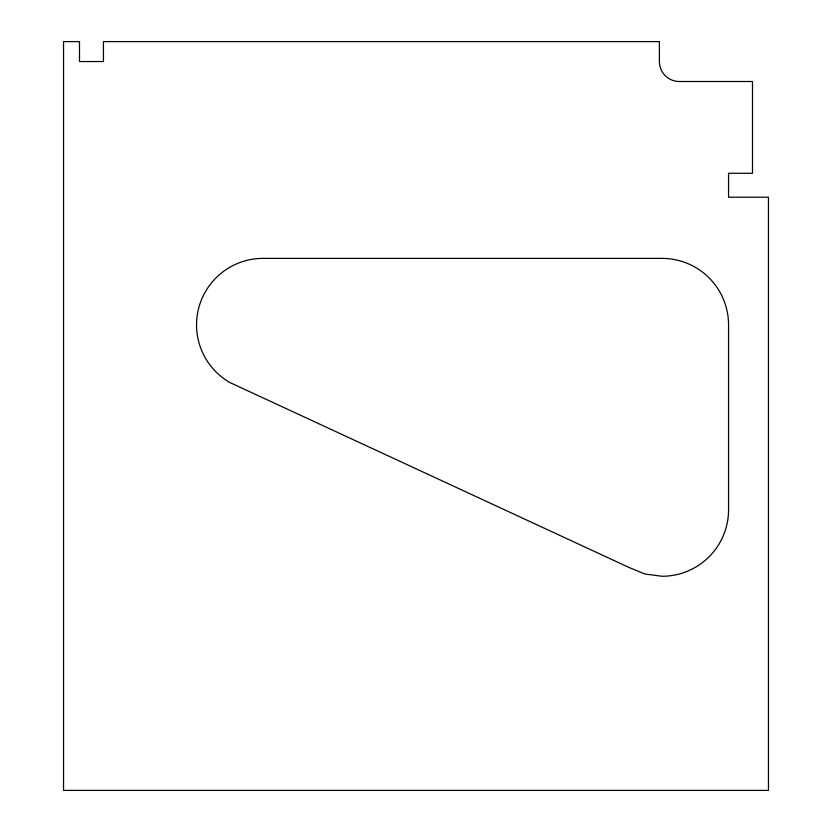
<?xml version="1.0" encoding="UTF-8"?>
<svg xmlns="http://www.w3.org/2000/svg" width="832" height="832" viewBox="0 0 832 832"><rect width="100%" height="100%" fill="white"/><g stroke="black" fill="none" stroke-linecap="round" stroke-linejoin="round"><path stroke-width="1.25" d="M79.508 41.6L63.544 41.6L63.544 790.4L768.456 790.4L768.456 197.215L728.551 197.215L728.551 173.274L752.492 173.274L752.492 81.505L679.338 81.505A19.947 19.947 0 0 1 659.391 61.547L659.391 41.6L103.449 41.6L103.449 61.547L79.508 61.547L79.508 41.6M662.054 258.388L263.047 258.388A66.498 66.498 0 0 0 229.798 382.481L628.805 567.362L644.842 573.997L662.054 576.264A66.498 66.498 0 0 0 728.551 509.766L728.551 324.896A66.498 66.498 0 0 0 662.054 258.388"/></g></svg>
